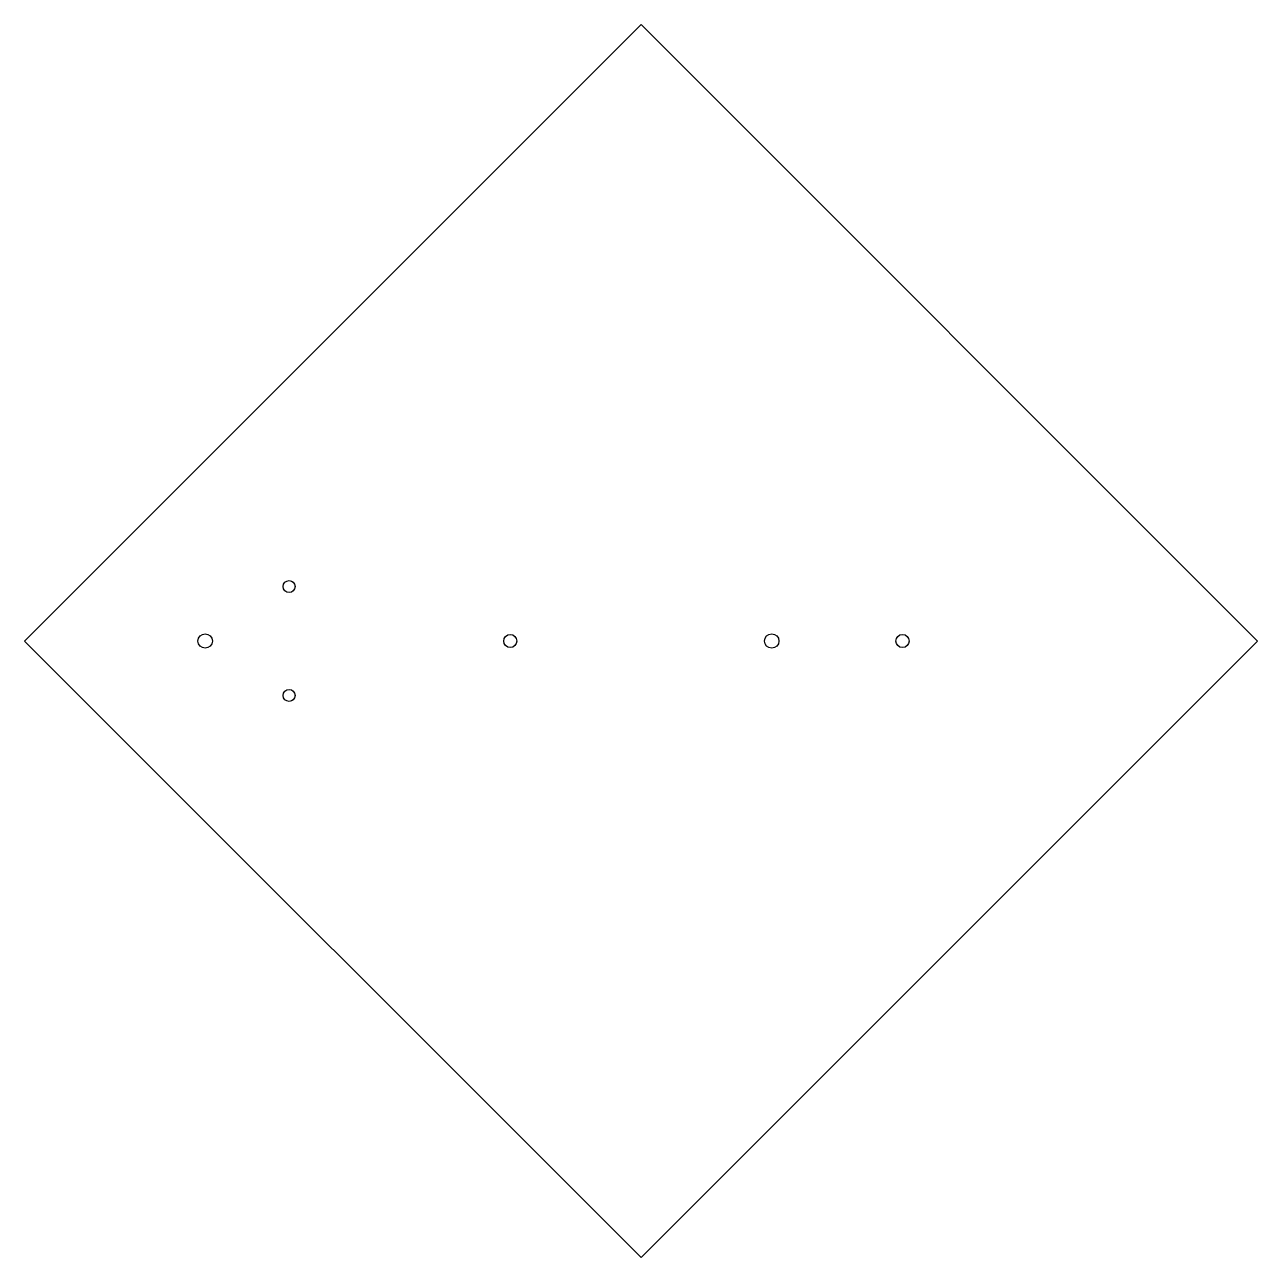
# Model space of a CAD drawing. Header units: millimetres. Extents: x -283 to 283, y -283 to 283.
import ezdxf

# ---------------------------------------------------------------- set-up
doc = ezdxf.new("R2010")
doc.units = ezdxf.units.MM

msp = doc.modelspace()

# ---------------------------------------------------------------- linework, layer by layer
for p, q in [((0, 282.84, 4), (-282.84, 0, 4)), ((282.84, 0, 4), (0, 282.84, 4)), ((-282.84, 0, 4), (0, -282.84, 4)), ((0, -282.84, 4), (282.84, 0, 4))]:
    msp.add_line(p, q)
for centre, radius in [((-161.5, 25, 4), 2.75), ((-200, 0, 4), 3.3), ((-60, 0, 4), 3), ((60, 0, 4), 3.3), ((120, 0, 4), 3), ((-161.5, -25, 4), 2.75)]:
    msp.add_circle(centre, radius)

doc.saveas('drawing.dxf')
